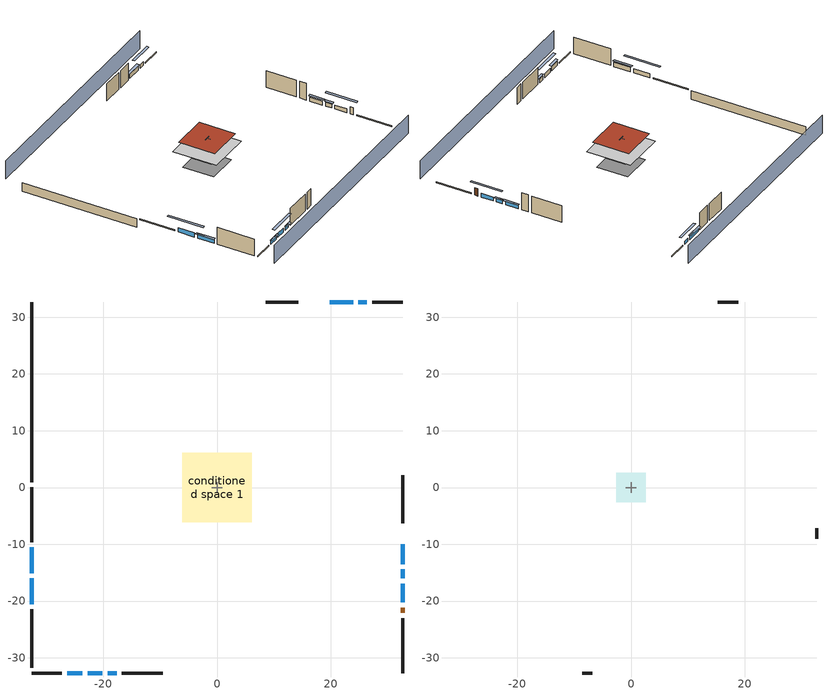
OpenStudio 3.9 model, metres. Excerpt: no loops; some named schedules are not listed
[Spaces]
conditioned space 1
 floor to garage 1 (Floor1 construction): -2.59,-2.59 -2.59,2.59 2.59,2.59 2.59,-2.59 z0.3
 floor foundation (Slab2 construction): -4.3,-4.3 -4.3,4.3 4.3,4.3 4.3,-4.3 z-2.13
 floor adiabatic (AdiabaticFloorConstruction): -6.08,-6.08 -6.08,6.08 6.08,6.08 6.08,-6.08 z2.74
 wall outside (Wall3 construction): -32.66,-21.45 -32.66,-31.73 z0.3:5.18
 wall outside (Wall4 construction): 14.3,32.66 8.59,32.66 z0.3:5.18
 wall outside (Wall7 construction): 32.66,-6.27 32.66,2.14 z0.3:5.18
 wall outside (Wall8 construction): -16.75,-32.66 -9.54,-32.66 z0.3:5.18
 wall outside (RimJoist1 construction): -32.66,0.04 -32.66,-9.63 z0.3:0.61
 wall outside (RimJoist2 construction): 32.66,32.66 27.3,32.66 z0.3:0.61
 wall outside (RimJoist3 construction): 32.66,-32.66 32.66,-23 z0.3:0.61
 wall outside (RimJoist4 construction): -32.66,-32.66 -27.3,-32.66 z0.3:0.61
 wall outside (AdiabaticWallConstruction): -32.66,-10.56 -32.66,-15.08 / -32.66,-16 -32.66,-20.52 z0.3:1.52; 26.37,32.66 24.88,32.66 z0.3:1.28; 23.96,32.66 19.82,32.66 z0.3:1.43; 32.66,-20.23 32.66,-16.94 z0.3:1.4; 32.66,-16.01 32.66,-14.42 z0.3:1.37; 32.66,-13.49 32.66,-9.95 / -22.8,-32.66 -20.16,-32.66 / -26.37,-32.66 -23.73,-32.66 z0.3:1.46; -19.24,-32.66 -17.68,-32.66 z0.3:1.34
 wall outside (AdiabaticWallConstruction 1): 32.66,-22.07 32.66,-21.16 z0.3:2.34
 wall to garage 1 (Wall5 construction): 0,-0.91 0,0.91 z0.3:5.18
 wall to garage 1 (Wall6 construction): 0.91,0 -0.91,0 z0.3:5.18
 wall foundation (FoundationWall1 construction): -32.66,32.66 -32.66,0.96 z-2.13:0.3
 window (WindowConstruction): -32.66,-10.56 -32.66,-15.07 z0.3:1.52
 window (WindowConstruction 1): -32.66,-16 -32.66,-20.52 z0.3:1.52
 window (WindowConstruction 2): 26.37,32.66 24.88,32.66 z0.3:1.28
 window (WindowConstruction 3): 23.96,32.66 19.82,32.66 z0.3:1.43
 window (WindowConstruction 4): 32.66,-20.23 32.66,-16.94 z0.3:1.4
 window (WindowConstruction 5): 32.66,-16.01 32.66,-14.42 z0.3:1.37
 window (WindowConstruction 6): 32.66,-13.49 32.66,-9.96 z0.3:1.46
 window (WindowConstruction 7): -22.8,-32.66 -20.16,-32.66 z0.3:1.46
 window (WindowConstruction 8): -19.23,-32.66 -17.68,-32.66 z0.3:1.34
 window (WindowConstruction 9): -26.37,-32.66 -23.73,-32.66 z0.3:1.46
 door (Door): 32.66,-22.07 32.66,-21.16 z0.3:2.34
 ceiling adiabatic (AdiabaticFloorConstruction): 6.08,-6.08 6.08,6.08 -6.08,6.08 -6.08,-6.08 z2.74
 roof outside (Roof1 construction): -5.02,5.02 -5.02,-5.02 5.02,-5.02 5.02,5.02 z5.18
garage 1
 floor foundation (Slab1 construction): -2.59,-2.59 -2.59,2.59 2.59,2.59 2.59,-2.59 z0
 wall outside (Wall1 construction): 18.89,32.66 15.23,32.66 z0.3:5.18
 wall outside (Wall2 construction): 32.66,-9.03 32.66,-7.2 z0.3:5.18
 wall outside (Wall9 construction): -8.61,-32.66 -6.78,-32.66 z0.3:5.18
shading: -32.66,-37.24 32.66,-37.24 / 32.66,37.24 -32.66,37.24 z0:5.18; -32.66,-17.82 -32.66,-7.81 -33.27,-7.81 -33.27,-17.82 z4.27; -32.66,-20.83 -32.66,-15.7 -33.27,-15.7 -33.27,-20.83 z1.83; 22.14,32.66 29.11,32.66 29.11,33.27 22.14,33.27 z4.02; 19.51,32.66 24.26,32.66 24.26,33.27 19.51,33.27 z1.74; 32.66,-14.19 32.66,-22.97 33.27,-22.97 33.27,-14.19 z4.15; 32.66,-14.12 32.66,-16.31 33.27,-16.31 33.27,-14.12 z1.68; 32.66,-9.65 32.66,-13.8 33.27,-13.8 33.27,-9.65 z1.77; -17.42,-32.66 -25.55,-32.66 -25.55,-33.27 -17.42,-33.27 z4.21; -17.38,-32.66 -19.54,-32.66 -19.54,-33.27 -17.38,-33.27 z1.65; -23.43,-32.66 -26.67,-32.66 -26.67,-33.27 -23.43,-33.27 z1.77
[Site]
Portland Intl Arpt_OR: Latitude {deg}=45.59; Longitude {deg}=-122.6; Time Zone {hr}=-8; Elevation {m}=33; Terrain=Suburbs; Keep Site Location Information=Yes
[Site:GroundTemperature:Shallow]
10.2558, 8.96328, 8.85977, 9.47314, 11.9355, 14.3863, 16.5111, 17.8571, 17.9714, 16.8767, 14.8061, 12.4304
[Site:WaterMainsTemperature]
Calculation Method=Schedule; Temperature Schedule=mains temperature schedule
[Building]
Building 1
[Material] Roughness=Rough
Name | Thickness {m} | Conductivity {W/m-K} | Density {kg/m3} | Specific Heat {J/kg-K} | Thermal Absorptance | Solar Absorptance | Visible Absorptance
asphalt or fiberglass shingles | 0.00635 | 0.162714 | 1121.4 | 1465.45 | 0.9 | 0.85 | 0.85
roof rigid ins | 0.103632 | 0.029427 | 32.04 | 1214.23 | 0.9 | 0.7 | 0.7
osb sheathing 0.75 in. | 0.01905 | 0.115458 | 512.64 | 1214.23 | 0.9 | 0.7 | 0.7
roof stud and cavity | 0.2032 | 0.161866 | 78.34581 | 1123.46 | 0.9 | 0.7 | 0.7
gypsum board | 0.0127 | 0.160291 | 801 | 837.4 | 0.9 | 0.6 | 0.6
asbestos siding | 0.00635 | 0.60585 | 1899.972 | 1004.88 | 0.9 | 0.7 | 0.7
osb sheathing 0.5 in. | 0.0127 | 0.115458 | 512.64 | 1214.23 | 0.9 | 0.7 | 0.7
wall stud and cavity | 0.1397 | 0.325315 | 139.0536 | 1170.24 | 0.9 | 0.6 | 0.6
wall stud and cavity 1 | 0.1397 | 0.398917 | 139.0536 | 1170.24 | 0.9 | 0.7 | 0.7
osb sheathing 0.5 in. 1; osb sheathing 0.5 in. 2 | 0.0127 | 0.115458 | 512.64 | 1214.23
wall stud and cavity 2 | 0.1397 | 0.506836 | 139.0536 | 1170.24 | 0.9 | 0.7 | 0.7
rim joist stud and cavity | 0.0508 | 0.13335 | 50.32683 | 1063.81 | 0.9 | 0.6 | 0.6
floor stud and cavity | 0.1397 | 0.923637 | 92.3553 | 1139.71 | 0.9 | 0.7 | 0.7
floor covering | 0.0127 | 0.0433444 | 54.468 | 1339.84 | 0.9 | 0.6 | 0.6
concrete 4.0 in. | 0.1016 | 1.803125 | 2242.8 | 837.4 | 0.9 | 0.7 | 0.7
concrete 8.0 in. | 0.2032 | 1.803125 | 2242.8 | 837.4 | 0.9 | 0.7 | 0.7
gypsum board 1 | 0.0127 | 0.160291 | 801 | 837.4 | 0.9 | 0.7 | 0.7
floor covering 1 | 0.0127 | 0.0450781 | 54.468 | 1339.84 | 0.9 | 0.9 | 0.9
wood siding; wood siding 1 | 0.0254 | 0.102417 | 544.68 | 1172.36
wall rigid ins; floor rigid ins | 0.512978 | 0.029427 | 32.04 | 1214.23 | 0.9 | 0.7 | 0.7
wall stud and cavity 3 | 0.0889 | 0.380278 | 52.3479 | 1209.89 | 0.9 | 0.7 | 0.7
door material | 0.04445 | 0.0612267 | 512.64 | 1214.23 | 0.9 | 0.7 | 0.7
floor stud and cavity 1 | 0.1397 | 1.75129 | 37.0049 | 1207.88 | 0.9 | 0.7 | 0.7
wall stud and cavity 4 | 0.0889 | 0.391764 | 83.0341 | 1211.67 | 0.9 | 0.7 | 0.7
furniture material conditioned space 1; furniture material garage 1 | 0.1524 | 0.115458 | 640.8 | 1214.23 | 0.9 | 0.6 | 0.6
[Construction]
Roof1 construction: asphalt or fiberglass shingles, roof rigid ins, osb sheathing 0.75 in., roof stud and cavity, gypsum board
Wall1 construction; Wall2 construction: asbestos siding, osb sheathing 0.5 in., wall stud and cavity
Wall3 construction; Wall4 construction: asbestos siding, osb sheathing 0.5 in., wall stud and cavity 1, gypsum board
Wall5 construction: osb sheathing 0.5 in. 1, wall stud and cavity 2, gypsum board
Wall6 construction: osb sheathing 0.5 in. 2, wall stud and cavity 2, gypsum board
Wall7 construction; Wall8 construction: asbestos siding, osb sheathing 0.5 in. 1, wall stud and cavity 1, gypsum board
Wall9 construction: asbestos siding, osb sheathing 0.5 in. 1, wall stud and cavity
RimJoist1 construction; RimJoist2 construction; RimJoist3 construction; RimJoist4 construction: asbestos siding, rim joist stud and cavity
Floor1 construction: floor stud and cavity, osb sheathing 0.75 in., floor covering
Slab1 construction: concrete 4.0 in.
FoundationWall1 construction: concrete 8.0 in., gypsum board 1
Slab2 construction: concrete 4.0 in., floor covering 1
WindowConstruction; WindowConstruction 1; WindowConstruction 2; WindowConstruction 3; WindowConstruction 4; WindowConstruction 5; WindowConstruction 6; WindowConstruction 7; WindowConstruction 8; WindowConstruction 9: WindowMaterial
AdiabaticWallConstruction: wood siding, wall rigid ins, wall stud and cavity 3, gypsum board
Door: door material
AdiabaticWallConstruction 1: wood siding 1, wall rigid ins, wall stud and cavity 3, gypsum board
AdiabaticFloorConstruction: floor stud and cavity 1, floor rigid ins, osb sheathing 0.75 in., floor covering
PartitionWallConstruction: gypsum board, wall stud and cavity 4, gypsum board
furniture construction conditioned space 1: furniture material conditioned space 1
furniture construction garage 1: furniture material garage 1
[WindowMaterial:SimpleGlazingSystem]
WindowMaterial: U-Factor {W/m2-K}=2.15764; Solar Heat Gain Coefficient=0.44
[ThermalZone] Multiplier=1; Use Ideal Air Loads=No
Name | Volume {m3} | Thermostat
conditioned space | 606.66 | conditioned space temperature setpoint
garage | 65.242
[Sizing:Zone]
garage: Zone Cooling Design Supply Air Temperature Input Method=SupplyAirTemperature; Zone Cooling Design Supply Air Temperature {C}=14; Zone Cooling Design Supply Air Temperature Difference {deltaC}=11.11; Zone Heating Design Supply Air Temperature Input Method=SupplyAirTemperature; Zone Heating Design Supply Air Temperature {C}=40; Zone Heating Design Supply Air Temperature Difference {deltaC}=11.11; Zone Cooling Design Supply Air Humidity Ratio {kg-H2O/kg-air}=0.0085; Zone Heating Design Supply Air Humidity Ratio {kg-H2O/kg-air}=0.008; Cooling Design Air Flow Method=DesignDay; Heating Design Air Flow Method=DesignDay; Account for Dedicated Outdoor Air System=No; Dedicated Outdoor Air System Control Strategy=NeutralSupplyAir; Dedicated Outdoor Air Low Setpoint Temperature for Design {C}=autosize; Dedicated Outdoor Air High Setpoint Temperature for Design {C}=autosize; Zone Load Sizing Method=Sensible Load Only No Latent Load; Zone Latent Cooling Design Supply Air Humidity Ratio Input Method=HumidityRatioDifference; Zone Cooling Design Supply Air Humidity Ratio Difference {kgWater/kgDryAir}=0.005; Zone Latent Heating Design Supply Air Humidity Ratio Input Method=HumidityRatioDifference; Zone Humidification Design Supply Air Humidity Ratio Difference {kgWater/kgDryAir}=0.005; Sizing Option=Coincident
[Space]
Name | Thermal Zone | Volume {m3}
conditioned space 1 | conditioned space | 606.66
garage 1 | garage | 65.242
[ThermostatSetpoint:DualSetpoint]
conditioned space temperature setpoint: Heating Setpoint Temperature Schedule=heating setpoint; Cooling Setpoint Temperature Schedule=cooling setpoint; Temperature Difference Between Cutout And Setpoint {deltaC}=0
[Foundation:Kiva] Wall Depth Below Slab {m}=0.2032
Name | Initial Indoor Air Temperature {C} | Wall Height Above Grade {m}
Foundation Kiva 1 | 13.4258 | 0.1016
Foundation Kiva 2 | 16.6667 | 0.3048
[Foundation:Kiva:Settings]
Soil Conductivity {W/m-K}=2.9427; Soil Density {kg/m3}=1842.3; Soil Specific Heat {J/kg-K}=418.7; Ground Solar Absorptivity=0.9; Ground Thermal Absorptivity=0.9; Ground Surface Roughness {m}=0.03; Far-Field Width {m}=40; Deep-Ground Boundary Condition=ZeroFlux; Deep-Ground Depth {m}=40; Minimum Cell Dimension {m}=0.2; Maximum Cell Growth Coefficient=3; Simulation Timestep=Timestep
[SurfaceProperty:ExposedFoundationPerimeter] Exposed Perimeter Calculation Method=TotalExposedPerimeter
Name | Total Exposed Perimeter {m}
Slab1 | 14.6304
Slab2 | 31.6992
[SurfaceProperty:IncidentSolarMultiplier] Incident Solar Multiplier=1; Incident Solar Multiplier Schedule=trans schedule winter=0.85 summer=0.7
Window1; Window2; Window3; Window4; Window5; Window6; Window7; Window8; Window9; Window10
[InternalMass:Definition] Design Level Calculation Method=SurfaceArea
Name | Construction | Surface Area {m2}
partition wall mass | PartitionWallConstruction | 248.794
furniture mass conditioned space 1 | furniture construction conditioned space 1 | 99.51774
furniture mass garage 1 | furniture construction garage 1 | 2.67561
[InternalMass] Multiplier=1
Name | Internal Mass Definition | Space or SpaceType
partition wall mass | partition wall mass | conditioned space 1
furniture mass conditioned space 1 | furniture mass conditioned space 1 | conditioned space 1
furniture mass garage 1 | furniture mass garage 1 | garage 1
[Fan:SystemModel]
central ac and furnace supply fan: Availability Schedule=Always On Discrete; Design Maximum Air Flow Rate {m3/s}=0.446934; Speed Control Method=Discrete; Electric Power Minimum Flow Rate Fraction=0.2; Design Pressure Rise {Pa}=500; Motor Efficiency=1; Motor In Air Stream Fraction=1; Design Electric Power Consumption {W}=autosize; Design Power Sizing Method=PowerPerFlow; Electric Power Per Unit Flow Rate {W/(m3/s)}=1059.44; Electric Power Per Unit Flow Rate Per Unit Pressure {W-s/m3-Pa}=1.66667; Fan Total Efficiency=0.7; Motor Loss Radiative Fraction=0; Speed Flow Fraction 1=0.90602; Speed Electric Power Fraction 1=0.74372; Speed Flow Fraction 2=1; Speed Electric Power Fraction 2=1
[EnergyManagementSystem:Sensor]
Name | Output Variable or Output Meter Index Key | Output Variable or Output Meter
central_ac_and_furnace_supply_fan_s; central_ac_and_furnace_supply_fan_s_1 | central ac and furnace supply fan | Fan Electricity Energy
water_heater_amb_temp; fridge_tin_s_1 | garage | Zone Mean Air Temperature
water_heater_amb_rh | garage | Zone Air Relative Humidity
water_heater_T_set | water heater setpoint | Schedule Value
out_pb_s |  | Site Outdoor Air Barometric Pressure
out_wt_s |  | Site Outdoor Air Humidity Ratio
site_vw_s |  | Site Wind Speed
cool_season | cooling season schedule | Schedule Value
central_ac_and_furnace_airloop_Fan_RTF_s | central ac and furnace supply fan | Fan Runtime Fraction Speed 1
central_ac_and_furnace_airloop_Fan_RTF_s_1 | central ac and furnace supply fan | Fan Runtime Fraction Speed 2
natural_vent_s | natural vent schedule | Schedule Value
htg_sp_s | heating setpoint | Schedule Value
clg_sp_s | cooling setpoint | Schedule Value
mech_vent_range_fan_0_sch_s | mech vent range fan 0 schedule | Schedule Value
mech_vent_bath_fan_0_sch_s | mech vent bath fan 0 schedule | Schedule Value
clothes_dryer_exhaust_0_sch_s | clothes_dryer | Schedule Value
htg_load_cond |  | Heating:EnergyTransfer:Zone:CONDITIONED SPACE
clg_load_cond |  | Cooling:EnergyTransfer:Zone:CONDITIONED SPACE
s_conv | Floor1 | Surface Inside Face Convection Heat Gain Energy
s_ig | Floor1 | Surface Inside Face Internal Gains Radiation Heat Gain Energy
s_sol | Floor1 | Surface Inside Face Solar Radiation Heat Gain Energy
s_lgt | Floor1 | Surface Inside Face Lights Radiation Heat Gain Energy
s_surf | Floor1 | Surface Inside Face Net Surface Thermal Radiation Heat Gain Energy
s_conv_1 | FoundationWall1 | Surface Inside Face Convection Heat Gain Energy
s_ig_1 | FoundationWall1 | Surface Inside Face Internal Gains Radiation Heat Gain Energy
s_sol_1 | FoundationWall1 | Surface Inside Face Solar Radiation Heat Gain Energy
s_lgt_1 | FoundationWall1 | Surface Inside Face Lights Radiation Heat Gain Energy
s_surf_1 | FoundationWall1 | Surface Inside Face Net Surface Thermal Radiation Heat Gain Energy
s_conv_2 | inferred conditioned ceiling | Surface Inside Face Convection Heat Gain Energy
s_ig_2 | inferred conditioned ceiling | Surface Inside Face Internal Gains Radiation Heat Gain Energy
s_sol_2 | inferred conditioned ceiling | Surface Inside Face Solar Radiation Heat Gain Energy
s_lgt_2 | inferred conditioned ceiling | Surface Inside Face Lights Radiation Heat Gain Energy
s_surf_2 | inferred conditioned ceiling | Surface Inside Face Net Surface Thermal Radiation Heat Gain Energy
s_conv_3 | inferred conditioned floor | Surface Inside Face Convection Heat Gain Energy
s_ig_3 | inferred conditioned floor | Surface Inside Face Internal Gains Radiation Heat Gain Energy
s_sol_3 | inferred conditioned floor | Surface Inside Face Solar Radiation Heat Gain Energy
s_lgt_3 | inferred conditioned floor | Surface Inside Face Lights Radiation Heat Gain Energy
s_surf_3 | inferred conditioned floor | Surface Inside Face Net Surface Thermal Radiation Heat Gain Energy
s_conv_4 | RimJoist1 | Surface Inside Face Convection Heat Gain Energy
s_ig_4 | RimJoist1 | Surface Inside Face Internal Gains Radiation Heat Gain Energy
s_sol_4 | RimJoist1 | Surface Inside Face Solar Radiation Heat Gain Energy
s_lgt_4 | RimJoist1 | Surface Inside Face Lights Radiation Heat Gain Energy
s_surf_4 | RimJoist1 | Surface Inside Face Net Surface Thermal Radiation Heat Gain Energy
s_conv_5 | RimJoist2 | Surface Inside Face Convection Heat Gain Energy
s_ig_5 | RimJoist2 | Surface Inside Face Internal Gains Radiation Heat Gain Energy
s_sol_5 | RimJoist2 | Surface Inside Face Solar Radiation Heat Gain Energy
s_lgt_5 | RimJoist2 | Surface Inside Face Lights Radiation Heat Gain Energy
s_surf_5 | RimJoist2 | Surface Inside Face Net Surface Thermal Radiation Heat Gain Energy
s_conv_6 | RimJoist3 | Surface Inside Face Convection Heat Gain Energy
s_ig_6 | RimJoist3 | Surface Inside Face Internal Gains Radiation Heat Gain Energy
s_sol_6 | RimJoist3 | Surface Inside Face Solar Radiation Heat Gain Energy
s_lgt_6 | RimJoist3 | Surface Inside Face Lights Radiation Heat Gain Energy
s_surf_6 | RimJoist3 | Surface Inside Face Net Surface Thermal Radiation Heat Gain Energy
s_conv_7 | RimJoist4 | Surface Inside Face Convection Heat Gain Energy
s_ig_7 | RimJoist4 | Surface Inside Face Internal Gains Radiation Heat Gain Energy
s_sol_7 | RimJoist4 | Surface Inside Face Solar Radiation Heat Gain Energy
s_lgt_7 | RimJoist4 | Surface Inside Face Lights Radiation Heat Gain Energy
s_surf_7 | RimJoist4 | Surface Inside Face Net Surface Thermal Radiation Heat Gain Energy
s_conv_8 | Roof1 | Surface Inside Face Convection Heat Gain Energy
s_ig_8 | Roof1 | Surface Inside Face Internal Gains Radiation Heat Gain Energy
s_sol_8 | Roof1 | Surface Inside Face Solar Radiation Heat Gain Energy
s_lgt_8 | Roof1 | Surface Inside Face Lights Radiation Heat Gain Energy
s_surf_8 | Roof1 | Surface Inside Face Net Surface Thermal Radiation Heat Gain Energy
s_conv_9 | Slab2 | Surface Inside Face Convection Heat Gain Energy
s_ig_9 | Slab2 | Surface Inside Face Internal Gains Radiation Heat Gain Energy
s_sol_9 | Slab2 | Surface Inside Face Solar Radiation Heat Gain Energy
s_lgt_9 | Slab2 | Surface Inside Face Lights Radiation Heat Gain Energy
s_surf_9 | Slab2 | Surface Inside Face Net Surface Thermal Radiation Heat Gain Energy
ss_sol | Door1 | Surface Inside Face Solar Radiation Heat Gain Energy
ss_lgt | Door1 | Surface Inside Face Lights Radiation Heat Gain Energy
ss_conv | Door1 | Surface Inside Face Convection Heat Gain Energy
ss_ig | Door1 | Surface Inside Face Internal Gains Radiation Heat Gain Energy
ss_surf | Door1 | Surface Inside Face Net Surface Thermal Radiation Heat Gain Energy
ss_conv_1 | Window1 | Surface Inside Face Convection Heat Gain Energy
ss_ig_1 | Window1 | Surface Inside Face Internal Gains Radiation Heat Gain Energy
ss_surf_1 | Window1 | Surface Inside Face Net Surface Thermal Radiation Heat Gain Energy
ss_trans_in | Window1 | Surface Window Transmitted Solar Radiation Rate
ss_back_out | Window1 | Surface Window Shortwave from Zone Back Out Window Heat Transfer Rate
ss_trans_out | Window1 | Surface Inside Face Initial Transmitted Diffuse Transmitted Out Window Solar Radiation Rate
ss_conv_2 | Window10 | Surface Inside Face Convection Heat Gain Energy
ss_ig_2 | Window10 | Surface Inside Face Internal Gains Radiation Heat Gain Energy
ss_surf_2 | Window10 | Surface Inside Face Net Surface Thermal Radiation Heat Gain Energy
ss_trans_in_1 | Window10 | Surface Window Transmitted Solar Radiation Rate
ss_back_out_1 | Window10 | Surface Window Shortwave from Zone Back Out Window Heat Transfer Rate
ss_trans_out_1 | Window10 | Surface Inside Face Initial Transmitted Diffuse Transmitted Out Window Solar Radiation Rate
ss_conv_3 | Window2 | Surface Inside Face Convection Heat Gain Energy
ss_ig_3 | Window2 | Surface Inside Face Internal Gains Radiation Heat Gain Energy
ss_surf_3 | Window2 | Surface Inside Face Net Surface Thermal Radiation Heat Gain Energy
ss_trans_in_2 | Window2 | Surface Window Transmitted Solar Radiation Rate
ss_back_out_2 | Window2 | Surface Window Shortwave from Zone Back Out Window Heat Transfer Rate
ss_trans_out_2 | Window2 | Surface Inside Face Initial Transmitted Diffuse Transmitted Out Window Solar Radiation Rate
ss_conv_4 | Window3 | Surface Inside Face Convection Heat Gain Energy
ss_ig_4 | Window3 | Surface Inside Face Internal Gains Radiation Heat Gain Energy
ss_surf_4 | Window3 | Surface Inside Face Net Surface Thermal Radiation Heat Gain Energy
ss_trans_in_3 | Window3 | Surface Window Transmitted Solar Radiation Rate
ss_back_out_3 | Window3 | Surface Window Shortwave from Zone Back Out Window Heat Transfer Rate
ss_trans_out_3 | Window3 | Surface Inside Face Initial Transmitted Diffuse Transmitted Out Window Solar Radiation Rate
ss_conv_5 | Window4 | Surface Inside Face Convection Heat Gain Energy
ss_ig_5 | Window4 | Surface Inside Face Internal Gains Radiation Heat Gain Energy
[ElectricEquipment:Definition] Design Level Calculation Method=EquipmentLevel
Name | Design Level {W} | Fraction Latent | Fraction Radiant | Fraction Lost
ceiling fan | 19.4447 | 0 | 0.558 | 0
clothes washer | 147.047 | 0.03 | 0.162 | 0.7
clothes dryer | 1331.96 | 0.015 | 0.081 | 0.85
dishwasher | 588.47 | 0.3 | 0.18 | 0.4
fridge | 41.5354 | 0 | 0.6 | 0
fridge 2 | 100.822 | 0 | 0.6 | 0
cooking range | 689.283 | 0.08 | 0.432 | 0.2
misc tv | 226.398 | 0 | 0.6 | 0
misc plug loads | 205.814 | 0.021 | 0.558 | 0.049
whole house fan; mech vent house fan | 0 | 0 | 0 | 1
mech vent house fan cfis | 0 | 0 | 0 | 0
mech vent range fan 0; mech vent bath fan 0 | 30 | 0 | 0 | 1
[ElectricEquipment]
Name | Electric Equipment Definition | Space or SpaceType | Schedule
ceiling fan | ceiling fan | conditioned space 1 | ceiling_fan
clothes washer | clothes washer | conditioned space 1 | clothes_washer
clothes dryer | clothes dryer | conditioned space 1 | clothes_dryer
dishwasher | dishwasher | conditioned space 1 | dishwasher
fridge | fridge | conditioned space 1 | fridge schedule
fridge 1 | fridge 2 | garage 1 | fridge schedule 1
cooking range | cooking range | conditioned space 1 | cooking_range
misc tv | misc tv | conditioned space 1 | plug_loads_tv
misc plug loads | misc plug loads | conditioned space 1 | plug_loads_other
whole house fan | whole house fan | conditioned space 1 | Always On Discrete
mech vent house fan | mech vent house fan | conditioned space 1 | mech vent house fan schedule
mech vent house fan cfis | mech vent house fan cfis | conditioned space 1 | mech vent house fan cfis schedule
mech vent range fan 0 | mech vent range fan 0 | conditioned space 1 | mech vent range fan 0 schedule
mech vent bath fan 0 | mech vent bath fan 0 | conditioned space 1 | mech vent bath fan 0 schedule
[OtherEquipment:Definition] Design Level Calculation Method=EquipmentLevel
Name | Design Level {W} | Fraction Latent | Fraction Radiant | Fraction Lost
water heater sens; mech vent house fan sensible load | 0 | 0 | 0 | 0
water heater lat; mech vent house fan latent load | 0 | 1 | 0 | 0
water heater energy adjustment1 | 0.01 | 0 | 0 | 1
clothes dryer 2 | 0 | 0.015 | 0.081 | 0.85
cooking range 2 | 0 | 0.08 | 0.432 | 0.2
general water use sensible | -61.6891 | 0 | 0.6 | 0
general water use latent | 62.594 | 1 | 0 | 0
[OtherEquipment]
Name | Other Equipment Definition | Space or SpaceType | Schedule | Fuel Type
water heater sens | water heater sens | garage 1 | Always On Discrete
water heater lat | water heater lat | garage 1 | Always On Discrete
water heater energy adjustment1 | water heater energy adjustment1 | garage 1 | Always On Discrete | Electricity
clothes dryer 1 | clothes dryer 2 | conditioned space 1 | clothes_dryer | Electricity
cooking range 1 | cooking range 2 | conditioned space 1 | cooking_range | Electricity
general water use sensible | general water use sensible | conditioned space 1 | general water use schedule
general water use latent | general water use latent | conditioned space 1 | general water use schedule
mech vent house fan sensible load | mech vent house fan sensible load | conditioned space 1 | Always On Discrete
mech vent house fan latent load | mech vent house fan latent load | conditioned space 1 | Always On Discrete
[WaterUse:Equipment:Definition]
Name | Peak Flow Rate {m3/s}
clothes washer | 1.22971e-06
dishwasher | 3.95491e-06
[Lights:Definition] Design Level Calculation Method=LightingLevel; Fraction Radiant=0.6; Fraction Visible=0.2; Return Air Fraction=0
Name | Lighting Level {W}
interior lighting | 294.867
garage lighting | 7.21715
[Lights] Fraction Replaceable=1
Name | Lights Definition | Space or SpaceType | Schedule
interior lighting | interior lighting | conditioned space 1 | lighting_interior
garage lighting | garage lighting | garage 1 | lighting_garage
[Exterior:Lights:Definition]
exterior lighting: Design Level {W}=8.97151
[Exterior:Lights]
exterior lighting: Exterior Lights Definition=exterior lighting; Schedule=exterior lighting schedule
[People:Definition]
occupants: Number of People Calculation Method=People; Number of People {people}=3; Fraction Radiant=0.314171; Sensible Heat Fraction=0.56303; Carbon Dioxide Generation Rate {m3/s-W}=0; Enable ASHRAE 55 Comfort Warnings=No; Mean Radiant Temperature Calculation Type=EnclosureAveraged
[People]
occupants: People Definition=occupants; Space or SpaceType=conditioned space 1; Number of People Schedule=occupants; Activity Level Schedule=occupants activity schedule; Multiplier=1
[SpaceInfiltration:DesignFlowRate] Space or SpaceType=conditioned space 1; Schedule=Always On Discrete; Design Flow Rate Calculation Method=Flow/Space; Design Flow Rate {m3/s}=0
natural vent flow; whole house fan flow; infil flow
[SpaceInfiltration:EffectiveLeakageArea]
infil garage 1: Space or SpaceType=garage 1; Schedule=Always On Discrete; Effective Air Leakage Area {cm2}=95.1429; Stack Coefficient=0.000129147; Wind Coefficient=4.64657e-05
